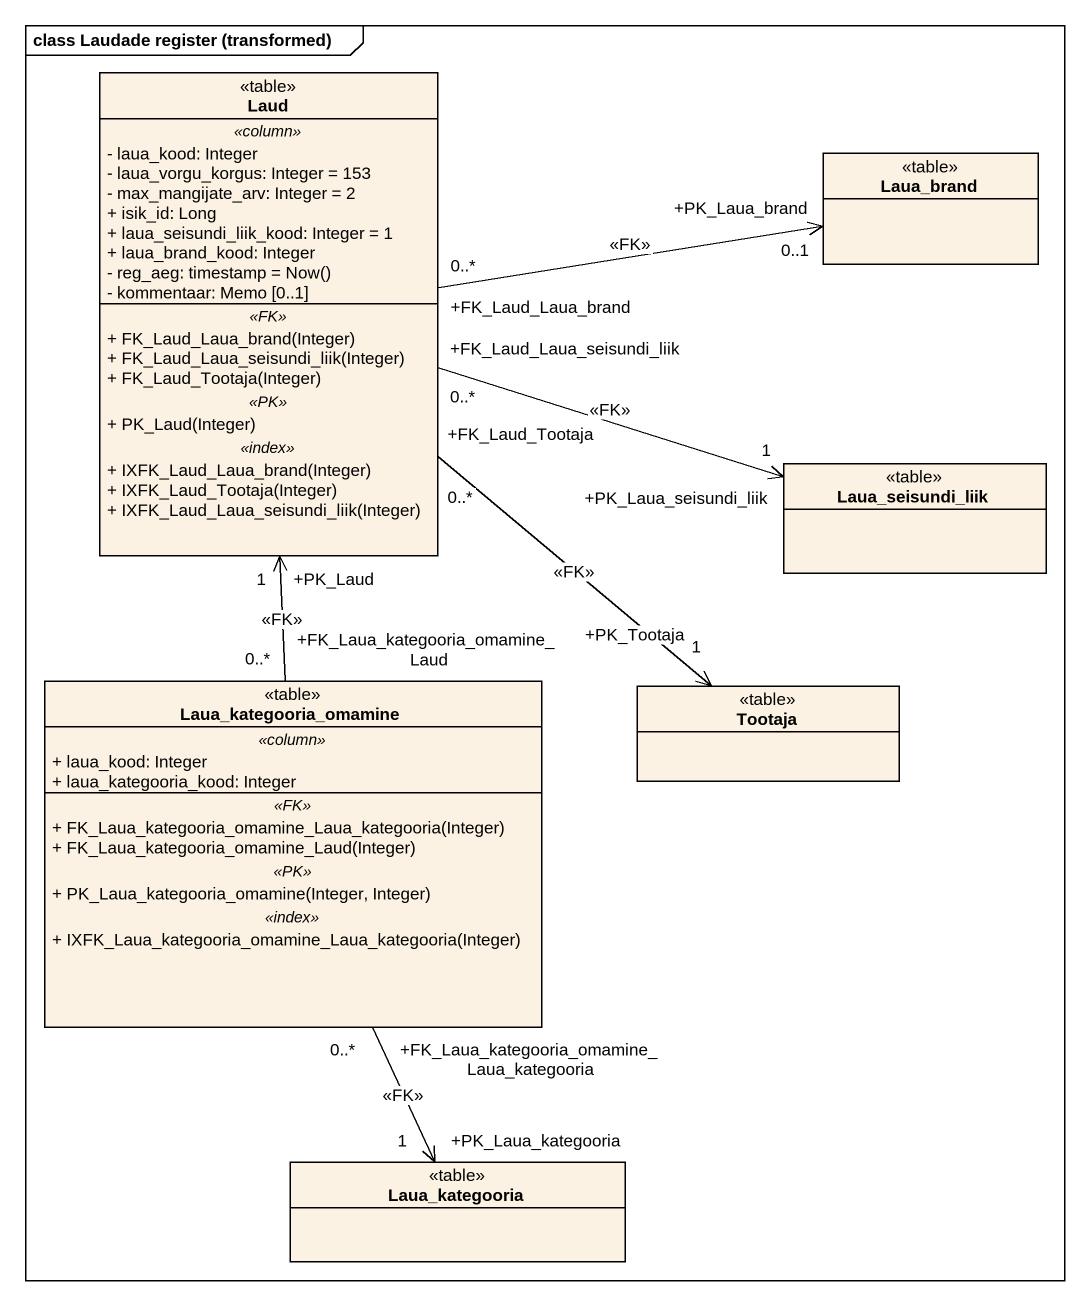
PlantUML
@startuml
mainframe class Laudade register (transformed)
hide circle
hide empty members
skinparam classAttributeIconSize 0
class Laud <<table>> {
  .. <<column>> ..
  - laua_kood: Integer
  - laua_vorgu_korgus: Integer = 153
  - max_mangijate_arv: Integer = 2
  + isik_id: Long
  + laua_seisundi_liik_kood: Integer = 1
  + laua_brand_kood: Integer
  {field} - reg_aeg: timestamp = Now()
  - kommentaar: Memo [0..1]
  .. <<FK>> ..
  + FK_Laud_Laua_brand(Integer)
  + FK_Laud_Laua_seisundi_liik(Integer)
  + FK_Laud_Tootaja(Integer)
  .. <<PK>> ..
  + PK_Laud(Integer)
  .. <<index>> ..
  + IXFK_Laud_Laua_brand(Integer)
  + IXFK_Laud_Tootaja(Integer)
  + IXFK_Laud_Laua_seisundi_liik(Integer)
}
class Laua_brand <<table>>
class Laua_seisundi_liik <<table>>
class Laua_kategooria_omamine <<table>> {
  .. <<column>> ..
  + laua_kood: Integer
  + laua_kategooria_kood: Integer
  .. <<FK>> ..
  + FK_Laua_kategooria_omamine_Laua_kategooria(Integer)
  + FK_Laua_kategooria_omamine_Laud(Integer)
  .. <<PK>> ..
  + PK_Laua_kategooria_omamine(Integer, Integer)
  .. <<index>> ..
  + IXFK_Laua_kategooria_omamine_Laua_kategooria(Integer)
}
class Tootaja <<table>>
class Laua_kategooria <<table>>
Laud "+FK_Laud_Laua_brand\n0..*" -right-> "+PK_Laua_brand\n0..1" Laua_brand : <<FK>>
Laud "+FK_Laud_Laua_seisundi_liik\n0..*" -right-> "+PK_Laua_seisundi_liik\n1" Laua_seisundi_liik : <<FK>>
Laud "+FK_Laud_Tootaja\n0..*" --> "+PK_Tootaja\n1" Tootaja : <<FK>>
Laua_kategooria_omamine "+FK_Laua_kategooria_omamine_Laud\n0..*" -up-> "+PK_Laud\n1" Laud : <<FK>>
Laua_kategooria_omamine "+FK_Laua_kategooria_omamine_Laua_kategooria\n0..*" --> "+PK_Laua_kategooria\n1" Laua_kategooria : <<FK>>
@enduml
